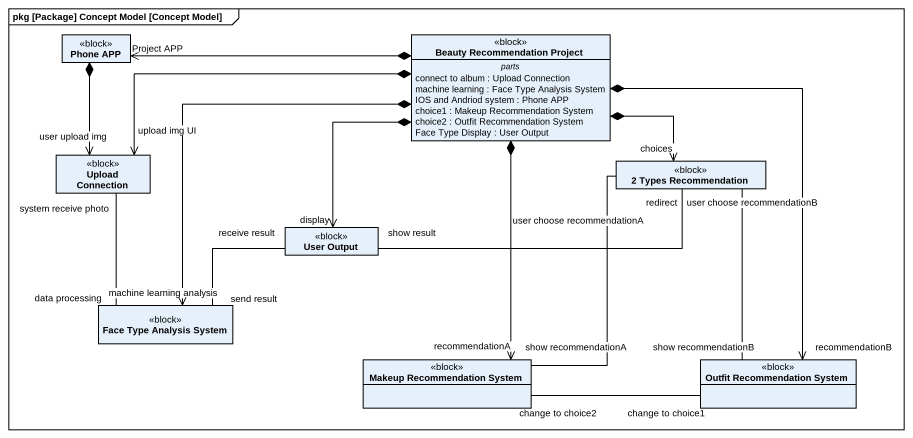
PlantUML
@startuml
mainframe pkg [Package] Concept Model [Concept Model]
hide circle
hide empty members
class "Phone APP" as Phone_APP <<block>>
class "Beauty Recommendation Project" as Beauty_Recommendation <<block>> {
  -- parts --
  connect to album : Upload Connection
  machine learning : Face Type Analysis System
  IOS and Andriod system : Phone APP
  choice1 : Makeup Recommendation System
  choice2 : Outfit Recommendation System
  Face Type Display : User Output
}
class "Upload Connection" as Upload_Connection <<block>>
class "2 Types Recommendation" as c2_Types_Recommendation <<block>>
class "User Output" as User_Output <<block>>
class "Face Type Analysis System" as Face_Type_Analysis_System <<block>>
class "Makeup Recommendation System" as Makeup_Recommendation_System <<block>>
class "Outfit Recommendation System" as Outfit_Recommendation_System <<block>>
Phone_APP *--> "user upload img" Upload_Connection
Beauty_Recommendation *-left-> "Project APP" Phone_APP
Beauty_Recommendation *-left-> "upload img UI" Upload_Connection
Beauty_Recommendation *-right-> "choices" c2_Types_Recommendation
Beauty_Recommendation *--> "display" User_Output
Beauty_Recommendation *--> "machine learning analysis" Face_Type_Analysis_System
Beauty_Recommendation *--> "recommendationA" Makeup_Recommendation_System
Beauty_Recommendation *--> "recommendationB" Outfit_Recommendation_System
Upload_Connection "system receive photo" -- "data processing" Face_Type_Analysis_System
c2_Types_Recommendation "user choose recommendationA" -- "show recommendationA" Makeup_Recommendation_System
c2_Types_Recommendation "user choose recommendationB" -- "show recommendationB" Outfit_Recommendation_System
User_Output "show result" -right- "redirect" c2_Types_Recommendation
Face_Type_Analysis_System "send result" -right- "receive result" User_Output
Makeup_Recommendation_System "change to choice2" -right- "change to choice1" Outfit_Recommendation_System
@enduml
